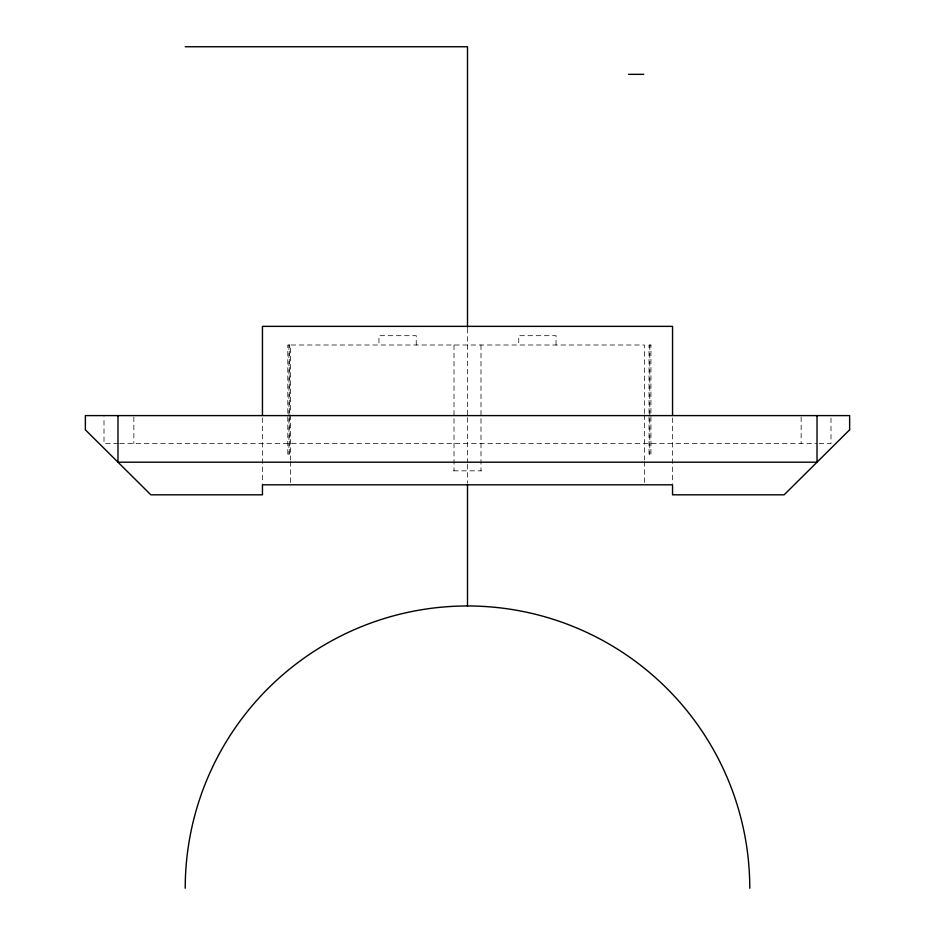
<?xml version="1.0" encoding="UTF-8"?>
<svg xmlns="http://www.w3.org/2000/svg" width="935" height="935" viewBox="0 0 935 935"><rect width="100%" height="100%" fill="white"/><g stroke="black" fill="none" stroke-linecap="round" stroke-linejoin="round"><path stroke-width="0.7" stroke-dasharray="4.67 3.51" d="M118.394 443.552L104.007 443.552L104.007 416.987M119.738 443.552L816.606 443.552M819.118 443.552L830.993 443.552L830.993 416.987M453.522 470.831L481.478 470.831M801.143 416.987L801.143 443.552M672.546 417.945L672.546 483.395M649.802 345.003L649.802 454.796M644.425 413.457L644.425 345.003L290.575 345.003L290.575 413.457M644.425 414.906L644.425 460.055M644.425 461.516L644.425 483.36M556.044 345.003L556.044 335.688L518.761 335.688L518.761 345.003M480.987 345.003L480.987 470.831M467.5 328.384L467.5 416.157M467.5 417.618L467.5 462.883M467.5 464.344L467.5 483.325M454.013 345.003L454.013 470.831M416.239 345.003L416.239 335.688L378.955 335.688L378.955 345.003M290.575 414.906L290.575 460.055M290.575 461.516L290.575 483.36M288.938 345.003L288.938 454.796M262.454 417.945L262.454 483.395M133.857 416.987L133.857 443.552M289.71 345.003L287.805 345.003L287.805 454.796L289.71 454.796L289.71 345.003M650.935 345.003L649.03 345.003L649.03 454.796L650.935 454.796L650.935 345.003"/><path stroke-width="1.4" d="M185.223 46.75L467.5 46.75L467.5 327.098M628.565 74.344L643.783 74.344M817.015 415.596L817.015 462.194L117.985 462.194L117.985 415.596M672.546 415.035L672.546 326.362L262.454 326.362L262.454 415.035M467.5 484.786L467.5 605.973A282.276 282.276 0 0 1 749.776 888.25M185.223 888.25A282.276 282.276 0 0 1 467.5 605.973M849.635 429.819L784.149 494.814L672.546 494.814L672.546 484.809L262.454 484.809L262.454 494.814L150.851 494.814L85.365 429.819L85.365 415.596L849.635 415.596L849.635 429.819"/></g></svg>
